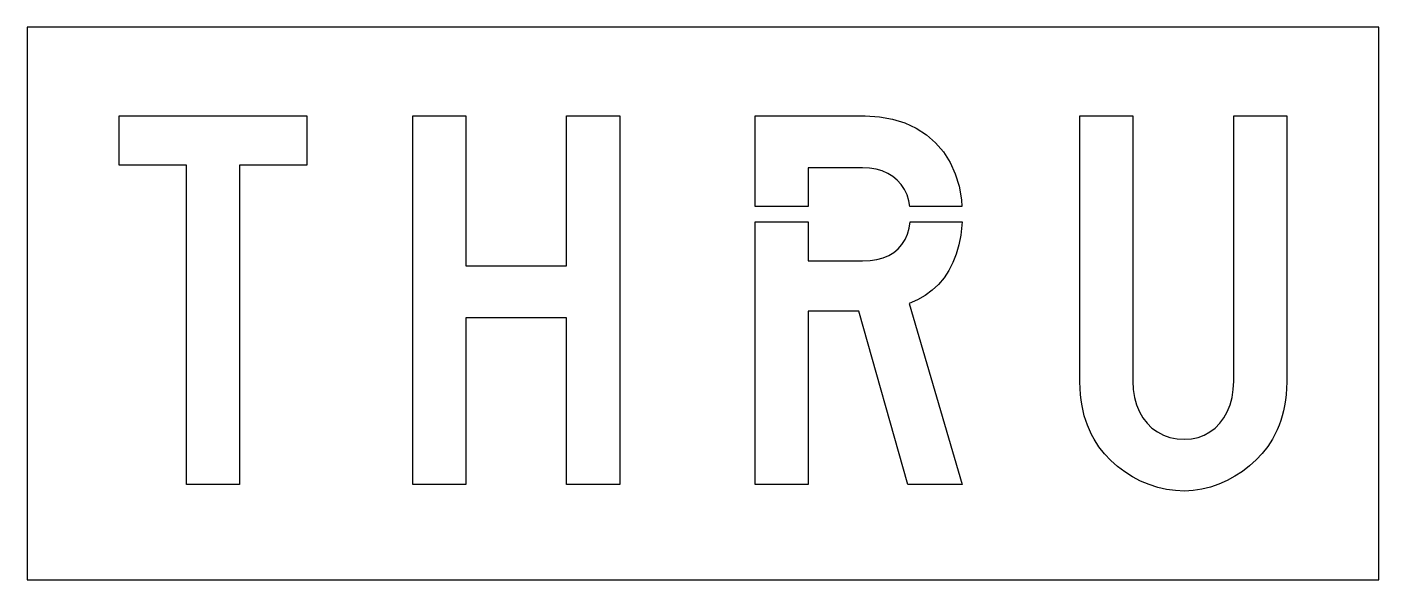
# Model space of a CAD drawing. Extents: x 0 to 44, y 0 to 18.
import ezdxf

# ---------------------------------------------------------------- set-up
doc = ezdxf.new("R2010")
doc.units = 0
doc.layers.add('CUT', color=7, linetype='Continuous')
doc.layers.add('OUTSIDE', color=1, linetype='Continuous')

msp = doc.modelspace()

# ---------------------------------------------------------------- linework, layer by layer
at = {"layer": 'CUT'}
for points in [[(5.1888, 3.105), (5.1888, 13.5054), (3, 13.5054), (3, 15.105), (9.1056, 15.105), (9.1056, 13.5054), (6.9156, 13.5054), (6.9156, 3.105)], [(14.2767, 3.105), (12.5511, 3.105), (12.5511, 15.105), (14.2767, 15.105), (14.2767, 10.221), (17.5611, 10.221), (17.5611, 15.105), (19.2879, 15.105), (19.2879, 3.105), (17.5611, 3.105), (17.5611, 8.5362), (14.2767, 8.5362)], [(28.4489, 12.8694), (28.3229, 13.0098), (28.1765, 13.1322), (28.0121, 13.2342), (27.8309, 13.3146), (27.6329, 13.3734), (27.4217, 13.4082), (27.1961, 13.4202), (25.4273, 13.4202), (25.4273, 12.1556), (23.7017, 12.1556), (23.7017, 15.105), (27.2801, 15.105), (27.7409, 15.0786), (28.1717, 15.003), (28.5725, 14.877), (28.9409, 14.7054), (29.2745, 14.4894), (29.5697, 14.2314), (29.8265, 13.9326), (30.0401, 13.5954), (30.2117, 13.2222), (30.3353, 12.8142), (30.4121, 12.375), (30.4244, 12.1556), (28.7358, 12.1556), (28.7033, 12.339), (28.6409, 12.5322), (28.5557, 12.7098)], [(40.9748, 6.0354), (40.9544, 5.8482), (40.928, 5.6718), (40.8944, 5.505), (40.8536, 5.3454), (40.8068, 5.1894), (40.7516, 5.0382), (40.688, 4.887), (40.616, 4.7346), (40.5368, 4.5786), (40.3784, 4.3422), (40.1984, 4.1178), (40.0004, 3.9066), (39.7844, 3.7122), (39.554, 3.5334), (39.3104, 3.3738), (39.0548, 3.2334), (38.7896, 3.1158), (38.5172, 3.021), (38.2388, 2.9514), (37.9568, 2.9094), (37.6736, 2.895), (37.3784, 2.9082), (37.0868, 2.949), (36.7988, 3.015), (36.5168, 3.1062), (36.242, 3.2214), (35.9792, 3.3582), (35.7272, 3.5154), (35.4896, 3.693), (35.27, 3.8898), (35.0672, 4.1034), (34.8848, 4.3338), (34.7264, 4.5786), (34.646, 4.7346), (34.5752, 4.887), (34.5116, 5.0382), (34.4564, 5.1894), (34.4084, 5.3454), (34.3676, 5.505), (34.3352, 5.6718), (34.3076, 5.8482), (34.2884, 6.0354), (34.274, 6.2358), (34.2656, 6.4506), (34.2632, 6.6834), (34.2632, 15.105), (35.9888, 15.105), (35.9888, 6.4734), (36.0032, 6.1974), (36.044, 5.9382), (36.11, 5.6982), (36.2012, 5.4774), (36.3152, 5.277), (36.452, 5.0994), (36.6104, 4.9458), (36.788, 4.8174), (36.9836, 4.7154), (37.1972, 4.6398), (37.4276, 4.5942), (37.6736, 4.5786), (37.8992, 4.5942), (38.114, 4.6398), (38.3144, 4.7154), (38.5004, 4.8174), (38.6696, 4.9458), (38.8208, 5.0994), (38.9528, 5.277), (39.0644, 5.4774), (39.1532, 5.6982), (39.2192, 5.9382), (39.26, 6.1974), (39.2732, 6.4734), (39.2732, 15.105), (41, 15.105), (41, 6.6834), (40.9976, 6.4506), (40.9892, 6.2358)], [(23.7017, 11.6536), (25.4273, 11.6536), (25.4273, 10.389), (27.1961, 10.389), (27.4385, 10.401), (27.6629, 10.4346), (27.8657, 10.4898), (28.0493, 10.5666), (28.2125, 10.665), (28.3541, 10.7838), (28.4753, 10.923), (28.5749, 11.0814), (28.6529, 11.2602), (28.7093, 11.457), (28.7401, 11.6536), (30.4299, 11.6536), (30.4265, 11.5554), (30.3893, 11.2218), (30.3281, 10.9062), (30.2429, 10.6086), (30.1337, 10.3314), (30.0017, 10.0734), (29.8445, 9.837), (29.6645, 9.6222), (29.4617, 9.4302), (29.2349, 9.2622), (28.9841, 9.1182), (28.7117, 8.9994), (30.4385, 3.105), (28.6697, 3.105), (27.0701, 8.7474), (25.4273, 8.7474), (25.4273, 3.105), (23.7017, 3.105)]]:
    msp.add_lwpolyline(points, close=True, dxfattribs=at)
at = {"layer": 'OUTSIDE'}
msp.add_lwpolyline([(0, 0), (44, 0), (44, 18), (0, 18)], close=True, dxfattribs=at)

doc.saveas('drawing.dxf')
